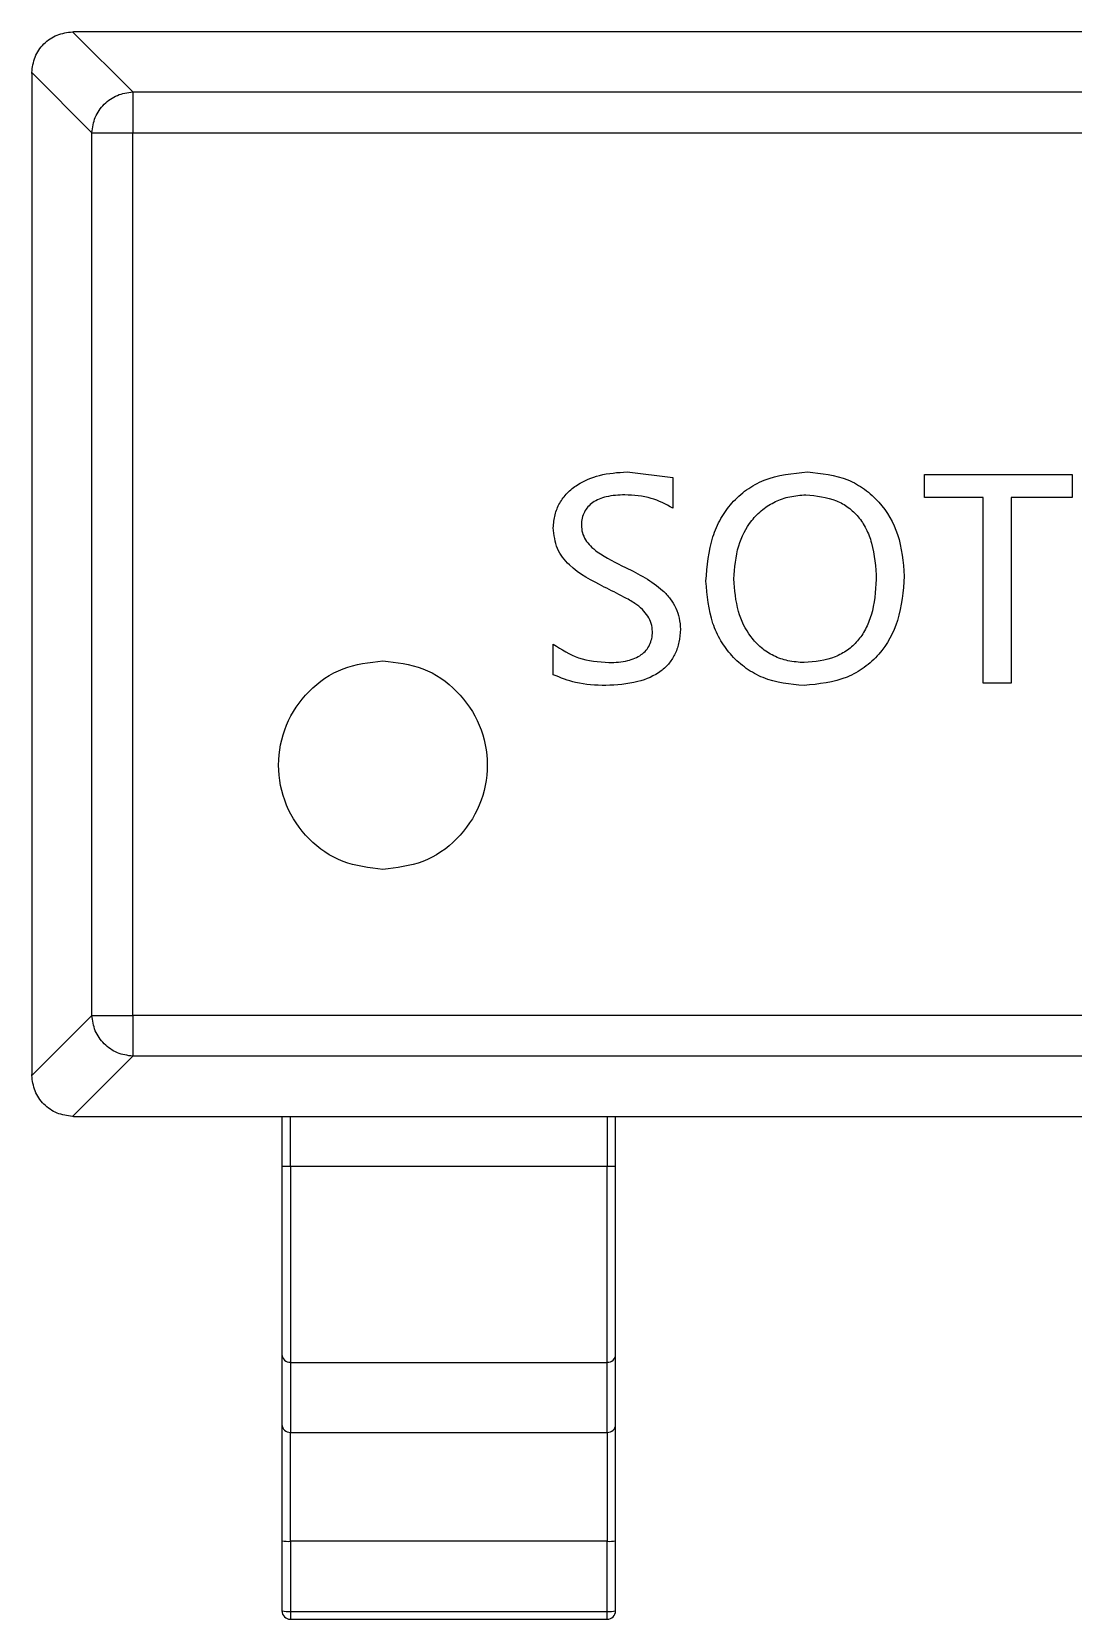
# Model space of a CAD drawing. Header units: millimetres. Extents: x 5 to 415, y 5 to 292.
# Drawn here: x 157.392 to 158.638, y 220.35 to 222.249 of the extents above; entities that cross this region are included whole.
import ezdxf

# ---------------------------------------------------------------- set-up
doc = ezdxf.new("R2010")
doc.units = ezdxf.units.MM

msp = doc.modelspace()

# ---------------------------------------------------------------- linework, layer by layer
at = {"color": 7, "linetype": 'Continuous', "lineweight": 25}
for p, q in [((157.4414, 222.2486), (157.5132, 222.1768)), ((157.4414, 222.2486), (157.4424, 222.2486)), ((160.2361, 222.2486), (157.4424, 222.2486)), ((157.3925, 222.1997), (157.4643, 222.1279)), ((157.3925, 222.1987), (157.3925, 222.1997)), ((157.3925, 222.1987), (157.3925, 221.0014)), ((157.5132, 222.1768), (157.5132, 222.1279)), ((157.5132, 222.1768), (160.1653, 222.1768)), ((157.4643, 222.1279), (157.5132, 222.1279)), ((157.4643, 221.0722), (157.4643, 222.1279)), ((157.5132, 221.0722), (157.5132, 222.1279)), ((157.5132, 222.1279), (160.1653, 222.1279)), ((158.1046, 221.7222), (158.1594, 221.7154)), ((158.4605, 221.7192), (158.637, 221.7192)), ((158.4605, 221.6918), (158.4605, 221.7192)), ((158.637, 221.7192), (158.637, 221.6918)), ((158.1594, 221.7154), (158.1594, 221.6789)), ((158.5305, 221.6918), (158.4605, 221.6918)), ((158.5305, 221.4697), (158.5305, 221.6918)), ((158.564, 221.6918), (158.564, 221.4697)), ((158.637, 221.6918), (158.564, 221.6918)), ((158.0164, 221.4796), (158.0164, 221.5161)), ((158.564, 221.4697), (158.5305, 221.4697)), ((157.3925, 221.0004), (157.4643, 221.0722)), ((157.4643, 221.0722), (157.5132, 221.0722)), ((160.1653, 221.0722), (157.5132, 221.0722)), ((157.5132, 221.0722), (157.5132, 221.0233)), ((157.5132, 221.0233), (157.4414, 220.9515)), ((160.1653, 221.0233), (157.5132, 221.0233)), ((157.3925, 221.0004), (157.3925, 221.0014)), ((157.4424, 220.9515), (157.4414, 220.9515)), ((157.4424, 220.9515), (160.2361, 220.9515)), ((157.6918, 220.9515), (157.6918, 220.8917)), ((157.7018, 220.8917), (157.7018, 220.9515)), ((158.0809, 220.9515), (158.0809, 220.8917)), ((158.0909, 220.8917), (158.0909, 220.9515)), ((157.7018, 220.8917), (157.6918, 220.8917)), ((157.7018, 220.8917), (157.7018, 220.6573)), ((158.0809, 220.8917), (157.7018, 220.8917)), ((158.0809, 220.6573), (158.0809, 220.8917)), ((158.0909, 220.8917), (158.0809, 220.8917)), ((157.6918, 220.6667), (157.6918, 220.5829)), ((157.7018, 220.6573), (158.0809, 220.6573)), ((157.7018, 220.6573), (157.7018, 220.5735)), ((158.0809, 220.5735), (158.0809, 220.6573)), ((158.0909, 220.5829), (158.0909, 220.6667)), ((157.7018, 220.5735), (158.0809, 220.5735)), ((157.7018, 220.4433), (157.7018, 220.5735)), ((158.0809, 220.5735), (158.0809, 220.4433)), ((157.6918, 220.444), (157.6918, 220.36)), ((158.0909, 220.36), (158.0909, 220.444)), ((158.0809, 220.4433), (157.7018, 220.4433)), ((157.7018, 220.4433), (157.7018, 220.3593)), ((158.0809, 220.3593), (158.0809, 220.4433)), ((157.7018, 220.3593), (158.0809, 220.3593)), ((157.7018, 220.3593), (157.7018, 220.35)), ((157.7018, 220.3501), (158.0809, 220.3501)), ((158.0809, 220.35), (158.0809, 220.3593))]:
    msp.add_line(p, q, dxfattribs=at)
for centre, radius, start, end in [((157.7015, 220.667), 0.00969, 181.8362, 271.7254), ((158.0812, 220.667), 0.00969, 268.2746, 358.1638), ((157.7015, 220.5832), 0.00969, 181.8362, 271.7254), ((158.0812, 220.5832), 0.00969, 268.2746, 358.1638), ((157.6993, 220.4796), 0.0364, 258.1054, 273.914), ((158.0834, 220.4796), 0.0364, 266.086, 281.8946), ((157.7018, 220.36), 0.00998, 180, 270), ((157.6993, 220.3956), 0.0364, 258.1054, 273.914), ((158.0809, 220.36), 0.00998, 270, 0), ((158.0834, 220.3956), 0.0364, 266.086, 281.8946)]:
    msp.add_arc(centre, radius, start, end, dxfattribs=at)
for points, knots in [([(157.3925, 222.1997), (157.3933, 222.2061), (157.395, 222.2188), (157.4063, 222.2348), (157.4223, 222.2461), (157.435, 222.2478), (157.4414, 222.2486)], [0, 0, 0, 0, 0.250292, 0.5, 0.749708, 1, 1, 1, 1]), ([(158.0164, 221.6553), (158.0168, 221.6606), (158.0177, 221.6708), (158.0235, 221.6851), (158.0328, 221.6975), (158.0484, 221.7099), (158.0728, 221.7202), (158.0935, 221.7215), (158.1046, 221.7222)], [0, 0, 0, 0, 0.128303, 0.249005, 0.370103, 0.499521, 0.730115, 1, 1, 1, 1]), ([(158.1989, 221.5915), (158.2004, 221.6096), (158.2025, 221.6356), (158.2161, 221.6665), (158.2296, 221.6858), (158.2472, 221.7015), (158.2768, 221.7179), (158.3027, 221.7205), (158.3205, 221.7222)], [0, 0, 0, 0, 0.268076, 0.386697, 0.500316, 0.617691, 0.736415, 1, 1, 1, 1]), ([(158.3205, 221.7222), (158.3371, 221.7205), (158.3613, 221.718), (158.3893, 221.702), (158.4118, 221.6817), (158.4322, 221.6463), (158.4348, 221.6144), (158.4362, 221.5974)], [0, 0, 0, 0, 0.258748, 0.378865, 0.500042, 0.733981, 1, 1, 1, 1]), ([(158.102, 221.6948), (158.0945, 221.6945), (158.0811, 221.6938), (158.0659, 221.6879), (158.0576, 221.6807), (158.0533, 221.6743), (158.0506, 221.6668), (158.0501, 221.6614), (158.0499, 221.6586)], [0, 0, 0, 0, 0.3148606, 0.5606256, 0.6681358, 0.7728709, 0.8814902, 1, 1, 1, 1]), ([(158.1594, 221.6789), (158.1509, 221.6834), (158.133, 221.693), (158.1127, 221.6942), (158.102, 221.6948)], [0, 0, 0, 0, 0.471954, 1, 1, 1, 1]), ([(158.2324, 221.5942), (158.2334, 221.6076), (158.2352, 221.6324), (158.2496, 221.6608), (158.2662, 221.6776), (158.2818, 221.6873), (158.2995, 221.6934), (158.3121, 221.6944), (158.3186, 221.6948)], [0, 0, 0, 0, 0.270292, 0.499768, 0.624592, 0.74529, 0.868374, 1, 1, 1, 1]), ([(158.3186, 221.6948), (158.3311, 221.6936), (158.3491, 221.6918), (158.3696, 221.6802), (158.3817, 221.6688), (158.3911, 221.6542), (158.4006, 221.6293), (158.4019, 221.6084), (158.4027, 221.5937)], [0, 0, 0, 0, 0.248626, 0.359241, 0.468135, 0.581688, 0.705564, 1, 1, 1, 1]), ([(158.0774, 221.5845), (158.0625, 221.5921), (158.0439, 221.6017), (158.0271, 221.6198), (158.0187, 221.6343), (158.0173, 221.6468), (158.0164, 221.6553)], [0, 0, 0, 0, 0.500381, 0.623885, 0.744805, 1, 1, 1, 1]), ([(158.0499, 221.6586), (158.0501, 221.6555), (158.0507, 221.6494), (158.0546, 221.6408), (158.0607, 221.6331), (158.0762, 221.6208), (158.0912, 221.6136), (158.1029, 221.6079)], [0, 0, 0, 0, 0.118215, 0.235302, 0.359383, 0.497347, 1, 1, 1, 1]), ([(158.1029, 221.6079), (158.1186, 221.6), (158.1384, 221.5899), (158.1565, 221.5708), (158.1632, 221.5596), (158.1675, 221.5472), (158.1682, 221.5385), (158.1685, 221.534)], [0, 0, 0, 0, 0.4997434, 0.6276332, 0.7500088, 0.8723135, 1, 1, 1, 1]), ([(158.135, 221.5313), (158.1347, 221.5345), (158.1341, 221.541), (158.1297, 221.5501), (158.1229, 221.5582), (158.1131, 221.5659), (158.0975, 221.5743), (158.0852, 221.5806), (158.0774, 221.5845)], [0, 0, 0, 0, 0.117057, 0.233951, 0.35892, 0.498782, 0.684498, 1, 1, 1, 1]), ([(158.3164, 221.4667), (158.2996, 221.4683), (158.275, 221.4708), (158.2467, 221.4866), (158.2296, 221.5017), (158.2161, 221.5201), (158.2026, 221.5495), (158.2004, 221.5744), (158.1989, 221.5915)], [0, 0, 0, 0, 0.260264, 0.379902, 0.499678, 0.614947, 0.734035, 1, 1, 1, 1]), ([(158.3165, 221.4941), (158.31, 221.4945), (158.2974, 221.4955), (158.2799, 221.5016), (158.2647, 221.5114), (158.2488, 221.5285), (158.2352, 221.5566), (158.2334, 221.5811), (158.2324, 221.5942)], [0, 0, 0, 0, 0.133658, 0.257211, 0.377169, 0.500615, 0.731789, 1, 1, 1, 1]), ([(158.4362, 221.5974), (158.4348, 221.5795), (158.4322, 221.5462), (158.4119, 221.5088), (158.3889, 221.4877), (158.3596, 221.4711), (158.334, 221.4685), (158.3164, 221.4667)], [0, 0, 0, 0, 0.268855, 0.499772, 0.617975, 0.736987, 1, 1, 1, 1]), ([(158.4027, 221.5937), (158.4017, 221.5792), (158.4003, 221.5586), (158.3904, 221.5341), (158.3808, 221.5197), (158.3684, 221.5085), (158.3475, 221.497), (158.3292, 221.4953), (158.3165, 221.4941)], [0, 0, 0, 0, 0.290249, 0.41301, 0.526241, 0.635639, 0.747487, 1, 1, 1, 1]), ([(158.1685, 221.534), (158.1681, 221.5288), (158.1674, 221.5189), (158.1628, 221.5051), (158.1555, 221.4932), (158.1414, 221.4799), (158.1152, 221.4688), (158.0921, 221.4674), (158.0792, 221.4667)], [0, 0, 0, 0, 0.123654, 0.236221, 0.343299, 0.451337, 0.693261, 1, 1, 1, 1]), ([(158.0829, 221.4941), (158.0905, 221.4945), (158.1039, 221.4952), (158.1193, 221.5012), (158.1276, 221.5086), (158.1318, 221.5152), (158.1345, 221.5229), (158.1348, 221.5284), (158.135, 221.5313)], [0, 0, 0, 0, 0.314113, 0.558933, 0.666227, 0.771116, 0.880365, 1, 1, 1, 1]), ([(158.0164, 221.5161), (158.0262, 221.5099), (158.0465, 221.497), (158.0704, 221.4951), (158.0829, 221.4941)], [0, 0, 0, 0, 0.480855, 1, 1, 1, 1]), ([(158.0792, 221.4667), (158.067, 221.4671), (158.0453, 221.4679), (158.0252, 221.476), (158.0164, 221.4796)], [0, 0, 0, 0, 0.562425, 1, 1, 1, 1]), ([(157.4414, 220.9515), (157.435, 220.9524), (157.4223, 220.954), (157.4063, 220.9653), (157.395, 220.9814), (157.3933, 220.9941), (157.3925, 221.0004)], [0, 0, 0, 0, 0.250292, 0.5, 0.749708, 1, 1, 1, 1]), ([(157.6918, 220.8917), (157.6918, 220.8672), (157.6918, 220.8182), (157.6918, 220.7524), (157.6918, 220.6975), (157.6918, 220.6769), (157.6918, 220.6667)], [0, 0, 0, 0, 0.250798, 0.500076, 0.750806, 1, 1, 1, 1]), ([(158.0909, 220.6667), (158.0909, 220.6769), (158.0909, 220.6974), (158.0909, 220.7527), (158.0909, 220.8184), (158.0909, 220.8673), (158.0909, 220.8917)], [0, 0, 0, 0, 0.250798, 0.500076, 0.750806, 1, 1, 1, 1]), ([(157.6918, 220.5829), (157.6918, 220.5765), (157.6918, 220.5638), (157.6918, 220.53), (157.6918, 220.4897), (157.6918, 220.4592), (157.6918, 220.444)], [0, 0, 0, 0, 0.250788, 0.500067, 0.750796, 1, 1, 1, 1]), ([(158.0909, 220.444), (158.0909, 220.4593), (158.0909, 220.4898), (158.0909, 220.5301), (158.0909, 220.5637), (158.0909, 220.5765), (158.0909, 220.5829)], [0, 0, 0, 0, 0.250788, 0.500067, 0.750796, 1, 1, 1, 1])]:
    msp.add_open_spline(points, degree=3, knots=knots, dxfattribs=at)
for points in [[(157.4643, 222.1279), (157.4652, 222.1342), (157.4671, 222.1467), (157.4785, 222.1626), (157.4944, 222.174), (157.5069, 222.1759), (157.5132, 222.1768)], [(157.8125, 221.2468), (157.7962, 221.2487), (157.7636, 221.2525), (157.722, 221.2813), (157.6943, 221.3225), (157.6846, 221.3716), (157.6943, 221.4206), (157.722, 221.4618), (157.7636, 221.4907), (157.7962, 221.4944), (157.8125, 221.4963)], [(157.8125, 221.4963), (157.8289, 221.4944), (157.8615, 221.4907), (157.903, 221.4618), (157.9308, 221.4206), (157.9405, 221.3716), (157.9308, 221.3225), (157.903, 221.2813), (157.8615, 221.2525), (157.8289, 221.2487), (157.8125, 221.2468)], [(157.5132, 221.0233), (157.5069, 221.0243), (157.4944, 221.0261), (157.4785, 221.0375), (157.4671, 221.0535), (157.4652, 221.066), (157.4643, 221.0722)]]:
    msp.add_open_spline(points, degree=3, dxfattribs=at)

doc.saveas('drawing.dxf')
